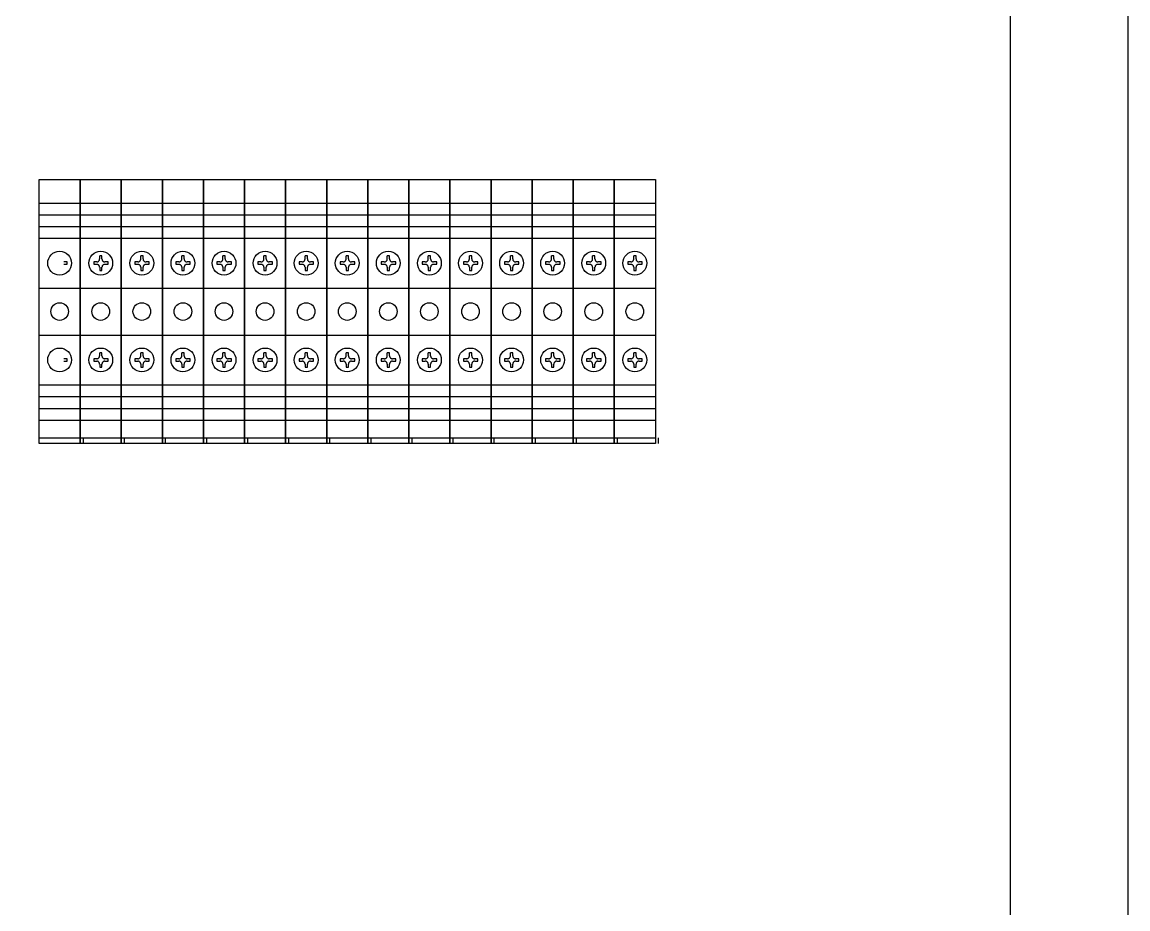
# Model space of a CAD drawing. Extents: x 309900 to 310800, y 288222 to 290422.
# Drawn here: x 310611.2 to 310799.6, y 288675.8 to 288826.9 of the extents above; entities that cross this region are included whole.
import ezdxf

# ---------------------------------------------------------------- set-up
doc = ezdxf.new("R2010")
doc.units = 0
doc.header["$MEASUREMENT"] = 0
doc.linetypes.add('ACAD_ISO02W100', pattern=[15, 12, -3])
doc.linetypes.add('DASHED', pattern=[0.75, 0.5, -0.25])
for name, color, linetype in [('Layer1', 7, 'Continuous'), ('布置图', 30, 'Continuous'), ('文字', 3, 'Continuous')]:
    doc.layers.add(name, color=color, linetype=linetype)

msp = doc.modelspace()

# ---------------------------------------------------------------- linework, layer by layer
at = {"color": 1}
for p, q in [((310614.05, 288796.11), (310621.05, 288796.11)), ((310649.06, 288796.11), (310656.06, 288796.11)), ((310684.06, 288796.11), (310691.07, 288796.11)), ((310614.05, 288794.11), (310621.05, 288794.11)), ((310649.06, 288794.11), (310656.06, 288794.11)), ((310684.06, 288794.11), (310691.07, 288794.11)), ((310614.05, 288792.11), (310621.05, 288792.11)), ((310649.06, 288792.11), (310656.06, 288792.11)), ((310684.06, 288792.11), (310691.07, 288792.11)), ((310614.05, 288790.11), (310621.05, 288790.11)), ((310649.06, 288790.11), (310656.06, 288790.11)), ((310684.06, 288790.11), (310691.07, 288790.11)), ((310614.05, 288781.61), (310621.05, 288781.61)), ((310649.06, 288781.61), (310656.06, 288781.61)), ((310684.06, 288781.61), (310691.07, 288781.61)), ((310614.05, 288773.61), (310621.05, 288773.61)), ((310649.06, 288773.61), (310656.06, 288773.61)), ((310684.06, 288773.61), (310691.07, 288773.61)), ((310614.05, 288765.11), (310621.05, 288765.11)), ((310649.06, 288765.11), (310656.06, 288765.11)), ((310684.06, 288765.11), (310691.07, 288765.11)), ((310614.05, 288763.11), (310621.05, 288763.11)), ((310649.06, 288763.11), (310656.06, 288763.11)), ((310684.06, 288763.11), (310691.07, 288763.11)), ((310614.05, 288761.11), (310621.05, 288761.11)), ((310649.06, 288761.11), (310656.06, 288761.11)), ((310684.06, 288761.11), (310691.07, 288761.11)), ((310614.05, 288759.11), (310621.05, 288759.11)), ((310649.06, 288759.11), (310656.06, 288759.11)), ((310684.06, 288759.11), (310691.07, 288759.11)), ((310614.05, 288756.11), (310621.05, 288756.11)), ((310649.06, 288756.11), (310656.06, 288756.11)), ((310649.56, 288756.11), (310649.56, 288755.11)), ((310684.06, 288756.11), (310691.07, 288756.11)), ((310684.56, 288756.11), (310684.56, 288755.11)), ((310719.57, 288756.11), (310719.57, 288755.11))]:
    msp.add_line(p, q, dxfattribs=at)
at = {"color": 7}
for p, q in [((310621.05, 288796.11), (310628.05, 288796.11)), ((310635.05, 288796.11), (310642.06, 288796.11)), ((310656.06, 288796.11), (310663.06, 288796.11)), ((310670.06, 288796.11), (310677.06, 288796.11)), ((310691.07, 288796.11), (310698.07, 288796.11)), ((310705.07, 288796.11), (310712.07, 288796.11)), ((310621.05, 288794.11), (310628.05, 288794.11)), ((310635.05, 288794.11), (310642.06, 288794.11)), ((310656.06, 288794.11), (310663.06, 288794.11)), ((310670.06, 288794.11), (310677.06, 288794.11)), ((310691.07, 288794.11), (310698.07, 288794.11)), ((310705.07, 288794.11), (310712.07, 288794.11)), ((310621.05, 288792.11), (310628.05, 288792.11)), ((310635.05, 288792.11), (310642.06, 288792.11)), ((310656.06, 288792.11), (310663.06, 288792.11)), ((310670.06, 288792.11), (310677.06, 288792.11)), ((310691.07, 288792.11), (310698.07, 288792.11)), ((310705.07, 288792.11), (310712.07, 288792.11)), ((310621.05, 288790.11), (310628.05, 288790.11)), ((310635.05, 288790.11), (310642.06, 288790.11)), ((310656.06, 288790.11), (310663.06, 288790.11)), ((310670.06, 288790.11), (310677.06, 288790.11)), ((310691.07, 288790.11), (310698.07, 288790.11)), ((310705.07, 288790.11), (310712.07, 288790.11)), ((310621.05, 288781.61), (310628.05, 288781.61)), ((310635.05, 288781.61), (310642.06, 288781.61)), ((310656.06, 288781.61), (310663.06, 288781.61)), ((310670.06, 288781.61), (310677.06, 288781.61)), ((310691.07, 288781.61), (310698.07, 288781.61)), ((310705.07, 288781.61), (310712.07, 288781.61)), ((310621.05, 288773.61), (310628.05, 288773.61)), ((310635.05, 288773.61), (310642.06, 288773.61)), ((310656.06, 288773.61), (310663.06, 288773.61)), ((310670.06, 288773.61), (310677.06, 288773.61)), ((310691.07, 288773.61), (310698.07, 288773.61)), ((310705.07, 288773.61), (310712.07, 288773.61)), ((310621.05, 288765.11), (310628.05, 288765.11)), ((310635.05, 288765.11), (310642.06, 288765.11)), ((310656.06, 288765.11), (310663.06, 288765.11)), ((310670.06, 288765.11), (310677.06, 288765.11)), ((310691.07, 288765.11), (310698.07, 288765.11)), ((310705.07, 288765.11), (310712.07, 288765.11)), ((310621.05, 288763.11), (310628.05, 288763.11)), ((310635.05, 288763.11), (310642.06, 288763.11)), ((310656.06, 288763.11), (310663.06, 288763.11)), ((310670.06, 288763.11), (310677.06, 288763.11)), ((310691.07, 288763.11), (310698.07, 288763.11)), ((310705.07, 288763.11), (310712.07, 288763.11)), ((310621.05, 288761.11), (310628.05, 288761.11)), ((310635.05, 288761.11), (310642.06, 288761.11)), ((310656.06, 288761.11), (310663.06, 288761.11)), ((310670.06, 288761.11), (310677.06, 288761.11)), ((310691.07, 288761.11), (310698.07, 288761.11)), ((310705.07, 288761.11), (310712.07, 288761.11)), ((310621.05, 288759.11), (310628.05, 288759.11)), ((310635.05, 288759.11), (310642.06, 288759.11)), ((310656.06, 288759.11), (310663.06, 288759.11)), ((310670.06, 288759.11), (310677.06, 288759.11)), ((310691.07, 288759.11), (310698.07, 288759.11)), ((310705.07, 288759.11), (310712.07, 288759.11)), ((310621.05, 288756.11), (310628.05, 288756.11)), ((310621.55, 288756.11), (310621.55, 288755.11)), ((310635.05, 288756.11), (310642.06, 288756.11)), ((310635.55, 288756.11), (310635.55, 288755.11)), ((310656.06, 288756.11), (310663.06, 288756.11)), ((310656.56, 288756.11), (310656.56, 288755.11)), ((310670.06, 288756.11), (310677.06, 288756.11)), ((310670.56, 288756.11), (310670.56, 288755.11)), ((310691.07, 288756.11), (310698.07, 288756.11)), ((310691.57, 288756.11), (310691.57, 288755.11)), ((310705.07, 288756.11), (310712.07, 288756.11)), ((310705.57, 288756.11), (310705.57, 288755.11))]:
    msp.add_line(p, q, dxfattribs=at)
at = {"color": 4}
for p, q in [((310628.05, 288796.11), (310635.05, 288796.11)), ((310663.06, 288796.11), (310670.06, 288796.11)), ((310698.07, 288796.11), (310705.07, 288796.11)), ((310628.05, 288794.11), (310635.05, 288794.11)), ((310663.06, 288794.11), (310670.06, 288794.11)), ((310698.07, 288794.11), (310705.07, 288794.11)), ((310628.05, 288792.11), (310635.05, 288792.11)), ((310663.06, 288792.11), (310670.06, 288792.11)), ((310698.07, 288792.11), (310705.07, 288792.11)), ((310628.05, 288790.11), (310635.05, 288790.11)), ((310663.06, 288790.11), (310670.06, 288790.11)), ((310698.07, 288790.11), (310705.07, 288790.11)), ((310628.05, 288781.61), (310635.05, 288781.61)), ((310663.06, 288781.61), (310670.06, 288781.61)), ((310698.07, 288781.61), (310705.07, 288781.61)), ((310628.05, 288773.61), (310635.05, 288773.61)), ((310663.06, 288773.61), (310670.06, 288773.61)), ((310698.07, 288773.61), (310705.07, 288773.61)), ((310628.05, 288765.11), (310635.05, 288765.11)), ((310663.06, 288765.11), (310670.06, 288765.11)), ((310698.07, 288765.11), (310705.07, 288765.11)), ((310628.05, 288763.11), (310635.05, 288763.11)), ((310663.06, 288763.11), (310670.06, 288763.11)), ((310698.07, 288763.11), (310705.07, 288763.11)), ((310628.05, 288761.11), (310635.05, 288761.11)), ((310663.06, 288761.11), (310670.06, 288761.11)), ((310698.07, 288761.11), (310705.07, 288761.11)), ((310628.05, 288759.11), (310635.05, 288759.11)), ((310663.06, 288759.11), (310670.06, 288759.11)), ((310698.07, 288759.11), (310705.07, 288759.11)), ((310628.05, 288756.11), (310635.05, 288756.11)), ((310628.55, 288756.11), (310628.55, 288755.11)), ((310663.06, 288756.11), (310670.06, 288756.11)), ((310663.56, 288756.11), (310663.56, 288755.11)), ((310698.07, 288756.11), (310705.07, 288756.11)), ((310698.57, 288756.11), (310698.57, 288755.11))]:
    msp.add_line(p, q, dxfattribs=at)
at = {"color": 3}
for p, q in [((310642.06, 288796.11), (310649.06, 288796.11)), ((310677.06, 288796.11), (310684.06, 288796.11)), ((310712.07, 288796.11), (310719.07, 288796.11)), ((310642.06, 288794.11), (310649.06, 288794.11)), ((310677.06, 288794.11), (310684.06, 288794.11)), ((310712.07, 288794.11), (310719.07, 288794.11)), ((310642.06, 288792.11), (310649.06, 288792.11)), ((310677.06, 288792.11), (310684.06, 288792.11)), ((310712.07, 288792.11), (310719.07, 288792.11)), ((310642.06, 288790.11), (310649.06, 288790.11)), ((310677.06, 288790.11), (310684.06, 288790.11)), ((310712.07, 288790.11), (310719.07, 288790.11)), ((310642.06, 288781.61), (310649.06, 288781.61)), ((310677.06, 288781.61), (310684.06, 288781.61)), ((310712.07, 288781.61), (310719.07, 288781.61)), ((310642.06, 288773.61), (310649.06, 288773.61)), ((310677.06, 288773.61), (310684.06, 288773.61)), ((310712.07, 288773.61), (310719.07, 288773.61)), ((310642.06, 288765.11), (310649.06, 288765.11)), ((310677.06, 288765.11), (310684.06, 288765.11)), ((310712.07, 288765.11), (310719.07, 288765.11)), ((310642.06, 288763.11), (310649.06, 288763.11)), ((310677.06, 288763.11), (310684.06, 288763.11)), ((310712.07, 288763.11), (310719.07, 288763.11)), ((310642.06, 288761.11), (310649.06, 288761.11)), ((310677.06, 288761.11), (310684.06, 288761.11)), ((310712.07, 288761.11), (310719.07, 288761.11)), ((310642.06, 288759.11), (310649.06, 288759.11)), ((310677.06, 288759.11), (310684.06, 288759.11)), ((310712.07, 288759.11), (310719.07, 288759.11)), ((310642.06, 288756.11), (310649.06, 288756.11)), ((310642.56, 288756.11), (310642.56, 288755.11)), ((310677.06, 288756.11), (310684.06, 288756.11)), ((310677.56, 288756.11), (310677.56, 288755.11)), ((310712.07, 288756.11), (310719.07, 288756.11)), ((310712.57, 288756.11), (310712.57, 288755.11))]:
    msp.add_line(p, q, dxfattribs=at)
at = {"color": 2}
msp.add_lwpolyline([(310779.6, 290422.36), (310799.6, 290422.36), (310799.6, 288222.36), (310779.6, 288222.36)], close=True, dxfattribs=at)
at = {"color": 1}
for points in [[(310614.05, 288800.11), (310621.05, 288800.11), (310621.05, 288755.11), (310614.05, 288755.11)], [(310649.06, 288800.11), (310656.06, 288800.11), (310656.06, 288755.11), (310649.06, 288755.11)], [(310684.06, 288800.11), (310691.07, 288800.11), (310691.07, 288755.11), (310684.06, 288755.11)]]:
    msp.add_lwpolyline(points, close=True, dxfattribs=at)
at = {"color": 7}
for points in [[(310621.05, 288800.11), (310628.05, 288800.11), (310628.05, 288755.11), (310621.05, 288755.11)], [(310635.05, 288800.11), (310642.06, 288800.11), (310642.06, 288755.11), (310635.05, 288755.11)], [(310656.06, 288800.11), (310663.06, 288800.11), (310663.06, 288755.11), (310656.06, 288755.11)], [(310670.06, 288800.11), (310677.06, 288800.11), (310677.06, 288755.11), (310670.06, 288755.11)], [(310691.07, 288800.11), (310698.07, 288800.11), (310698.07, 288755.11), (310691.07, 288755.11)], [(310705.07, 288800.11), (310712.07, 288800.11), (310712.07, 288755.11), (310705.07, 288755.11)]]:
    msp.add_lwpolyline(points, close=True, dxfattribs=at)
at = {"color": 4}
for points in [[(310628.05, 288800.11), (310635.05, 288800.11), (310635.05, 288755.11), (310628.05, 288755.11)], [(310663.06, 288800.11), (310670.06, 288800.11), (310670.06, 288755.11), (310663.06, 288755.11)], [(310698.07, 288800.11), (310705.07, 288800.11), (310705.07, 288755.11), (310698.07, 288755.11)]]:
    msp.add_lwpolyline(points, close=True, dxfattribs=at)
at = {"color": 3}
for points in [[(310642.06, 288800.11), (310649.06, 288800.11), (310649.06, 288755.11), (310642.06, 288755.11)], [(310677.06, 288800.11), (310684.06, 288800.11), (310684.06, 288755.11), (310677.06, 288755.11)], [(310712.07, 288800.11), (310719.07, 288800.11), (310719.07, 288755.11), (310712.07, 288755.11)]]:
    msp.add_lwpolyline(points, close=True, dxfattribs=at)
at = {"color": 1}
for centre in [(310617.55, 288777.61), (310652.56, 288777.61), (310687.57, 288777.61)]:
    msp.add_circle(centre, 1.5, dxfattribs=at)
at = {"color": 7}
for centre in [(310624.55, 288777.61), (310638.56, 288777.61), (310659.56, 288777.61), (310673.56, 288777.61), (310694.57, 288777.61), (310708.57, 288777.61)]:
    msp.add_circle(centre, 1.5, dxfattribs=at)
at = {"color": 4}
for centre in [(310631.55, 288777.61), (310666.56, 288777.61), (310701.57, 288777.61)]:
    msp.add_circle(centre, 1.5, dxfattribs=at)
at = {"color": 3}
for centre in [(310645.56, 288777.61), (310680.56, 288777.61), (310715.57, 288777.61)]:
    msp.add_circle(centre, 1.5, dxfattribs=at)
at = {"layer": 'Layer1', "color": 1, "lineweight": -3, "ltscale": 50}
for centre in [(310617.55, 288785.86), (310652.56, 288785.86), (310687.57, 288785.86), (310617.55, 288769.36), (310652.56, 288769.36), (310687.57, 288769.36)]:
    msp.add_circle(centre, 2.03, dxfattribs=at)
at = {"layer": 'Layer1', "color": 7, "lineweight": -3, "ltscale": 50}
for centre in [(310624.55, 288785.86), (310638.56, 288785.86), (310659.56, 288785.86), (310673.56, 288785.86), (310694.57, 288785.86), (310708.57, 288785.86), (310624.55, 288769.36), (310638.56, 288769.36), (310659.56, 288769.36), (310673.56, 288769.36), (310694.57, 288769.36), (310708.57, 288769.36)]:
    msp.add_circle(centre, 2.03, dxfattribs=at)
at = {"layer": 'Layer1', "color": 4, "lineweight": -3, "ltscale": 50}
for centre in [(310631.55, 288785.86), (310666.56, 288785.86), (310701.57, 288785.86), (310631.55, 288769.36), (310666.56, 288769.36), (310701.57, 288769.36)]:
    msp.add_circle(centre, 2.03, dxfattribs=at)
at = {"layer": 'Layer1', "color": 3, "lineweight": -3, "ltscale": 50}
for centre in [(310645.56, 288785.86), (310680.56, 288785.86), (310715.57, 288785.86), (310645.56, 288769.36), (310680.56, 288769.36), (310715.57, 288769.36)]:
    msp.add_circle(centre, 2.03, dxfattribs=at)
at = {"layer": '布置图', "linetype": 'DASHED'}
msp.add_lwpolyline([(309899.6, 290422.36), (310799.6, 290422.36), (310799.6, 288222.36), (309899.6, 288222.36)], close=True, dxfattribs=at)
at = {"layer": '文字', "color": 1, "linetype": 'ACAD_ISO02W100'}
for p, q in [((310618.82, 288786.06), (310618.27, 288786.06)), ((310618.82, 288785.66), (310618.82, 288786.06)), ((310651.86, 288786.06), (310651.35, 288786.06)), ((310651.35, 288786.06), (310651.35, 288785.66)), ((310652.76, 288787.08), (310652.37, 288787.08)), ((310652.37, 288786.57), (310652.37, 288787.08)), ((310652.76, 288786.57), (310652.76, 288787.08)), ((310653.83, 288786.06), (310653.27, 288786.06)), ((310653.83, 288785.66), (310653.83, 288786.06)), ((310686.87, 288786.06), (310686.36, 288786.06)), ((310686.36, 288786.06), (310686.36, 288785.66)), ((310687.77, 288787.08), (310687.38, 288787.08)), ((310687.38, 288786.57), (310687.38, 288787.08)), ((310687.77, 288786.57), (310687.77, 288787.08)), ((310688.83, 288786.06), (310688.28, 288786.06)), ((310688.83, 288785.66), (310688.83, 288786.06)), ((310618.27, 288785.66), (310618.82, 288785.66)), ((310651.35, 288785.66), (310651.86, 288785.66)), ((310652.37, 288785.15), (310652.37, 288784.61)), ((310652.37, 288784.61), (310652.76, 288784.61)), ((310652.76, 288784.61), (310652.76, 288785.15)), ((310653.27, 288785.66), (310653.83, 288785.66)), ((310686.36, 288785.66), (310686.87, 288785.66)), ((310687.38, 288785.15), (310687.38, 288784.61)), ((310687.38, 288784.61), (310687.77, 288784.61)), ((310687.77, 288784.61), (310687.77, 288785.15)), ((310688.28, 288785.66), (310688.83, 288785.66)), ((310618.82, 288769.56), (310618.27, 288769.56)), ((310618.27, 288769.16), (310618.82, 288769.16)), ((310618.82, 288769.16), (310618.82, 288769.56)), ((310651.86, 288769.56), (310651.35, 288769.56)), ((310651.35, 288769.56), (310651.35, 288769.16)), ((310651.35, 288769.16), (310651.86, 288769.16)), ((310652.76, 288770.58), (310652.37, 288770.58)), ((310652.37, 288770.07), (310652.37, 288770.58)), ((310652.76, 288770.07), (310652.76, 288770.58)), ((310653.83, 288769.56), (310653.27, 288769.56)), ((310653.27, 288769.16), (310653.83, 288769.16)), ((310653.83, 288769.16), (310653.83, 288769.56)), ((310686.87, 288769.56), (310686.36, 288769.56)), ((310686.36, 288769.56), (310686.36, 288769.16)), ((310686.36, 288769.16), (310686.87, 288769.16)), ((310687.77, 288770.58), (310687.38, 288770.58)), ((310687.38, 288770.07), (310687.38, 288770.58)), ((310687.77, 288770.07), (310687.77, 288770.58)), ((310688.83, 288769.56), (310688.28, 288769.56)), ((310688.28, 288769.16), (310688.83, 288769.16)), ((310688.83, 288769.16), (310688.83, 288769.56)), ((310652.37, 288768.65), (310652.37, 288768.11)), ((310652.37, 288768.11), (310652.76, 288768.11)), ((310652.76, 288768.11), (310652.76, 288768.65)), ((310687.38, 288768.65), (310687.38, 288768.11)), ((310687.38, 288768.11), (310687.77, 288768.11)), ((310687.77, 288768.11), (310687.77, 288768.65))]:
    msp.add_line(p, q, dxfattribs=at)
at = {"layer": '文字', "color": 7, "linetype": 'ACAD_ISO02W100'}
for p, q in [((310623.86, 288786.06), (310623.35, 288786.06)), ((310623.35, 288786.06), (310623.35, 288785.66)), ((310624.76, 288787.08), (310624.37, 288787.08)), ((310624.37, 288786.57), (310624.37, 288787.08)), ((310624.76, 288786.57), (310624.76, 288787.08)), ((310625.82, 288786.06), (310625.27, 288786.06)), ((310625.82, 288785.66), (310625.82, 288786.06)), ((310637.86, 288786.06), (310637.35, 288786.06)), ((310637.35, 288786.06), (310637.35, 288785.66)), ((310638.76, 288787.08), (310638.37, 288787.08)), ((310638.37, 288786.57), (310638.37, 288787.08)), ((310638.76, 288786.57), (310638.76, 288787.08)), ((310639.82, 288786.06), (310639.27, 288786.06)), ((310639.82, 288785.66), (310639.82, 288786.06)), ((310658.86, 288786.06), (310658.35, 288786.06)), ((310658.35, 288786.06), (310658.35, 288785.66)), ((310659.77, 288787.08), (310659.37, 288787.08)), ((310659.37, 288786.57), (310659.37, 288787.08)), ((310659.77, 288786.57), (310659.77, 288787.08)), ((310660.83, 288786.06), (310660.28, 288786.06)), ((310660.83, 288785.66), (310660.83, 288786.06)), ((310672.87, 288786.06), (310672.36, 288786.06)), ((310672.36, 288786.06), (310672.36, 288785.66)), ((310673.77, 288787.08), (310673.38, 288787.08)), ((310673.38, 288786.57), (310673.38, 288787.08)), ((310673.77, 288786.57), (310673.77, 288787.08)), ((310674.83, 288786.06), (310674.28, 288786.06)), ((310674.83, 288785.66), (310674.83, 288786.06)), ((310693.87, 288786.06), (310693.36, 288786.06)), ((310693.36, 288786.06), (310693.36, 288785.66)), ((310694.77, 288787.08), (310694.38, 288787.08)), ((310694.38, 288786.57), (310694.38, 288787.08)), ((310694.77, 288786.57), (310694.77, 288787.08)), ((310695.83, 288786.06), (310695.28, 288786.06)), ((310695.83, 288785.66), (310695.83, 288786.06)), ((310707.87, 288786.06), (310707.36, 288786.06)), ((310707.36, 288786.06), (310707.36, 288785.66)), ((310708.78, 288787.08), (310708.38, 288787.08)), ((310708.38, 288786.57), (310708.38, 288787.08)), ((310708.78, 288786.57), (310708.78, 288787.08)), ((310709.84, 288786.06), (310709.29, 288786.06)), ((310709.84, 288785.66), (310709.84, 288786.06)), ((310623.35, 288785.66), (310623.86, 288785.66)), ((310624.37, 288785.15), (310624.37, 288784.61)), ((310624.37, 288784.61), (310624.76, 288784.61)), ((310624.76, 288784.61), (310624.76, 288785.15)), ((310625.27, 288785.66), (310625.82, 288785.66)), ((310637.35, 288785.66), (310637.86, 288785.66)), ((310638.37, 288785.15), (310638.37, 288784.61)), ((310638.37, 288784.61), (310638.76, 288784.61)), ((310638.76, 288784.61), (310638.76, 288785.15)), ((310639.27, 288785.66), (310639.82, 288785.66)), ((310658.35, 288785.66), (310658.86, 288785.66)), ((310659.37, 288785.15), (310659.37, 288784.61)), ((310659.37, 288784.61), (310659.77, 288784.61)), ((310659.77, 288784.61), (310659.77, 288785.15)), ((310660.28, 288785.66), (310660.83, 288785.66)), ((310672.36, 288785.66), (310672.87, 288785.66)), ((310673.38, 288785.15), (310673.38, 288784.61)), ((310673.38, 288784.61), (310673.77, 288784.61)), ((310673.77, 288784.61), (310673.77, 288785.15)), ((310674.28, 288785.66), (310674.83, 288785.66)), ((310693.36, 288785.66), (310693.87, 288785.66)), ((310694.38, 288785.15), (310694.38, 288784.61)), ((310694.38, 288784.61), (310694.77, 288784.61)), ((310694.77, 288784.61), (310694.77, 288785.15)), ((310695.28, 288785.66), (310695.83, 288785.66)), ((310707.36, 288785.66), (310707.87, 288785.66)), ((310708.38, 288785.15), (310708.38, 288784.61)), ((310708.38, 288784.61), (310708.78, 288784.61)), ((310708.78, 288784.61), (310708.78, 288785.15)), ((310709.29, 288785.66), (310709.84, 288785.66)), ((310623.86, 288769.56), (310623.35, 288769.56)), ((310623.35, 288769.56), (310623.35, 288769.16)), ((310623.35, 288769.16), (310623.86, 288769.16)), ((310624.76, 288770.58), (310624.37, 288770.58)), ((310624.37, 288770.07), (310624.37, 288770.58)), ((310624.76, 288770.07), (310624.76, 288770.58)), ((310625.82, 288769.56), (310625.27, 288769.56)), ((310625.27, 288769.16), (310625.82, 288769.16)), ((310625.82, 288769.16), (310625.82, 288769.56)), ((310637.86, 288769.56), (310637.35, 288769.56)), ((310637.35, 288769.56), (310637.35, 288769.16)), ((310637.35, 288769.16), (310637.86, 288769.16)), ((310638.76, 288770.58), (310638.37, 288770.58)), ((310638.37, 288770.07), (310638.37, 288770.58)), ((310638.76, 288770.07), (310638.76, 288770.58)), ((310639.82, 288769.56), (310639.27, 288769.56)), ((310639.27, 288769.16), (310639.82, 288769.16)), ((310639.82, 288769.16), (310639.82, 288769.56)), ((310658.86, 288769.56), (310658.35, 288769.56)), ((310658.35, 288769.56), (310658.35, 288769.16)), ((310658.35, 288769.16), (310658.86, 288769.16)), ((310659.77, 288770.58), (310659.37, 288770.58)), ((310659.37, 288770.07), (310659.37, 288770.58)), ((310659.77, 288770.07), (310659.77, 288770.58)), ((310660.83, 288769.56), (310660.28, 288769.56)), ((310660.28, 288769.16), (310660.83, 288769.16)), ((310660.83, 288769.16), (310660.83, 288769.56)), ((310672.87, 288769.56), (310672.36, 288769.56)), ((310672.36, 288769.56), (310672.36, 288769.16)), ((310672.36, 288769.16), (310672.87, 288769.16)), ((310673.77, 288770.58), (310673.38, 288770.58)), ((310673.38, 288770.07), (310673.38, 288770.58)), ((310673.77, 288770.07), (310673.77, 288770.58)), ((310674.83, 288769.56), (310674.28, 288769.56)), ((310674.28, 288769.16), (310674.83, 288769.16)), ((310674.83, 288769.16), (310674.83, 288769.56)), ((310693.87, 288769.56), (310693.36, 288769.56)), ((310693.36, 288769.56), (310693.36, 288769.16)), ((310693.36, 288769.16), (310693.87, 288769.16)), ((310694.77, 288770.58), (310694.38, 288770.58)), ((310694.38, 288770.07), (310694.38, 288770.58)), ((310694.77, 288770.07), (310694.77, 288770.58)), ((310695.83, 288769.56), (310695.28, 288769.56)), ((310695.28, 288769.16), (310695.83, 288769.16)), ((310695.83, 288769.16), (310695.83, 288769.56)), ((310707.87, 288769.56), (310707.36, 288769.56)), ((310707.36, 288769.56), (310707.36, 288769.16)), ((310707.36, 288769.16), (310707.87, 288769.16)), ((310708.78, 288770.58), (310708.38, 288770.58)), ((310708.38, 288770.07), (310708.38, 288770.58)), ((310708.78, 288770.07), (310708.78, 288770.58)), ((310709.84, 288769.56), (310709.29, 288769.56)), ((310709.29, 288769.16), (310709.84, 288769.16)), ((310709.84, 288769.16), (310709.84, 288769.56)), ((310624.37, 288768.65), (310624.37, 288768.11)), ((310624.37, 288768.11), (310624.76, 288768.11)), ((310624.76, 288768.11), (310624.76, 288768.65)), ((310638.37, 288768.65), (310638.37, 288768.11)), ((310638.37, 288768.11), (310638.76, 288768.11)), ((310638.76, 288768.11), (310638.76, 288768.65)), ((310659.37, 288768.65), (310659.37, 288768.11)), ((310659.37, 288768.11), (310659.77, 288768.11)), ((310659.77, 288768.11), (310659.77, 288768.65)), ((310673.38, 288768.65), (310673.38, 288768.11)), ((310673.38, 288768.11), (310673.77, 288768.11)), ((310673.77, 288768.11), (310673.77, 288768.65)), ((310694.38, 288768.65), (310694.38, 288768.11)), ((310694.38, 288768.11), (310694.77, 288768.11)), ((310694.77, 288768.11), (310694.77, 288768.65)), ((310708.38, 288768.65), (310708.38, 288768.11)), ((310708.38, 288768.11), (310708.78, 288768.11)), ((310708.78, 288768.11), (310708.78, 288768.65))]:
    msp.add_line(p, q, dxfattribs=at)
at = {"layer": '文字', "color": 4, "linetype": 'ACAD_ISO02W100'}
for p, q in [((310630.86, 288786.06), (310630.35, 288786.06)), ((310630.35, 288786.06), (310630.35, 288785.66)), ((310631.76, 288787.08), (310631.37, 288787.08)), ((310631.37, 288786.57), (310631.37, 288787.08)), ((310631.76, 288786.57), (310631.76, 288787.08)), ((310632.82, 288786.06), (310632.27, 288786.06)), ((310632.82, 288785.66), (310632.82, 288786.06)), ((310665.86, 288786.06), (310665.36, 288786.06)), ((310665.36, 288786.06), (310665.36, 288785.66)), ((310666.77, 288787.08), (310666.37, 288787.08)), ((310666.37, 288786.57), (310666.37, 288787.08)), ((310666.77, 288786.57), (310666.77, 288787.08)), ((310667.83, 288786.06), (310667.28, 288786.06)), ((310667.83, 288785.66), (310667.83, 288786.06)), ((310700.87, 288786.06), (310700.36, 288786.06)), ((310700.36, 288786.06), (310700.36, 288785.66)), ((310701.78, 288787.08), (310701.38, 288787.08)), ((310701.38, 288786.57), (310701.38, 288787.08)), ((310701.78, 288786.57), (310701.78, 288787.08)), ((310702.84, 288786.06), (310702.28, 288786.06)), ((310702.84, 288785.66), (310702.84, 288786.06)), ((310630.35, 288785.66), (310630.86, 288785.66)), ((310631.37, 288785.15), (310631.37, 288784.61)), ((310631.37, 288784.61), (310631.76, 288784.61)), ((310631.76, 288784.61), (310631.76, 288785.15)), ((310632.27, 288785.66), (310632.82, 288785.66)), ((310665.36, 288785.66), (310665.86, 288785.66)), ((310666.37, 288785.15), (310666.37, 288784.61)), ((310666.37, 288784.61), (310666.77, 288784.61)), ((310666.77, 288784.61), (310666.77, 288785.15)), ((310667.28, 288785.66), (310667.83, 288785.66)), ((310700.36, 288785.66), (310700.87, 288785.66)), ((310701.38, 288785.15), (310701.38, 288784.61)), ((310701.38, 288784.61), (310701.78, 288784.61)), ((310701.78, 288784.61), (310701.78, 288785.15)), ((310702.28, 288785.66), (310702.84, 288785.66)), ((310630.86, 288769.56), (310630.35, 288769.56)), ((310630.35, 288769.56), (310630.35, 288769.16)), ((310630.35, 288769.16), (310630.86, 288769.16)), ((310631.76, 288770.58), (310631.37, 288770.58)), ((310631.37, 288770.07), (310631.37, 288770.58)), ((310631.76, 288770.07), (310631.76, 288770.58)), ((310632.82, 288769.56), (310632.27, 288769.56)), ((310632.27, 288769.16), (310632.82, 288769.16)), ((310632.82, 288769.16), (310632.82, 288769.56)), ((310665.86, 288769.56), (310665.36, 288769.56)), ((310665.36, 288769.56), (310665.36, 288769.16)), ((310665.36, 288769.16), (310665.86, 288769.16)), ((310666.77, 288770.58), (310666.37, 288770.58)), ((310666.37, 288770.07), (310666.37, 288770.58)), ((310666.77, 288770.07), (310666.77, 288770.58)), ((310667.83, 288769.56), (310667.28, 288769.56)), ((310667.28, 288769.16), (310667.83, 288769.16)), ((310667.83, 288769.16), (310667.83, 288769.56)), ((310700.87, 288769.56), (310700.36, 288769.56)), ((310700.36, 288769.56), (310700.36, 288769.16)), ((310700.36, 288769.16), (310700.87, 288769.16)), ((310701.78, 288770.58), (310701.38, 288770.58)), ((310701.38, 288770.07), (310701.38, 288770.58)), ((310701.78, 288770.07), (310701.78, 288770.58)), ((310702.84, 288769.56), (310702.28, 288769.56)), ((310702.28, 288769.16), (310702.84, 288769.16)), ((310702.84, 288769.16), (310702.84, 288769.56)), ((310631.37, 288768.65), (310631.37, 288768.11)), ((310631.37, 288768.11), (310631.76, 288768.11)), ((310631.76, 288768.11), (310631.76, 288768.65)), ((310666.37, 288768.65), (310666.37, 288768.11)), ((310666.37, 288768.11), (310666.77, 288768.11)), ((310666.77, 288768.11), (310666.77, 288768.65)), ((310701.38, 288768.65), (310701.38, 288768.11)), ((310701.38, 288768.11), (310701.78, 288768.11)), ((310701.78, 288768.11), (310701.78, 288768.65))]:
    msp.add_line(p, q, dxfattribs=at)
at = {"layer": '文字', "color": 3, "linetype": 'ACAD_ISO02W100'}
for p, q in [((310644.86, 288786.06), (310644.35, 288786.06)), ((310644.35, 288786.06), (310644.35, 288785.66)), ((310645.76, 288787.08), (310645.37, 288787.08)), ((310645.37, 288786.57), (310645.37, 288787.08)), ((310645.76, 288786.57), (310645.76, 288787.08)), ((310646.82, 288786.06), (310646.27, 288786.06)), ((310646.82, 288785.66), (310646.82, 288786.06)), ((310679.87, 288786.06), (310679.36, 288786.06)), ((310679.36, 288786.06), (310679.36, 288785.66)), ((310680.77, 288787.08), (310680.38, 288787.08)), ((310680.38, 288786.57), (310680.38, 288787.08)), ((310680.77, 288786.57), (310680.77, 288787.08)), ((310681.83, 288786.06), (310681.28, 288786.06)), ((310681.83, 288785.66), (310681.83, 288786.06)), ((310714.88, 288786.06), (310714.37, 288786.06)), ((310714.37, 288786.06), (310714.37, 288785.66)), ((310715.78, 288787.08), (310715.38, 288787.08)), ((310715.38, 288786.57), (310715.38, 288787.08)), ((310715.78, 288786.57), (310715.78, 288787.08)), ((310716.84, 288786.06), (310716.29, 288786.06)), ((310716.84, 288785.66), (310716.84, 288786.06)), ((310644.35, 288785.66), (310644.86, 288785.66)), ((310645.37, 288785.15), (310645.37, 288784.61)), ((310645.37, 288784.61), (310645.76, 288784.61)), ((310645.76, 288784.61), (310645.76, 288785.15)), ((310646.27, 288785.66), (310646.82, 288785.66)), ((310679.36, 288785.66), (310679.87, 288785.66)), ((310680.38, 288785.15), (310680.38, 288784.61)), ((310680.38, 288784.61), (310680.77, 288784.61)), ((310680.77, 288784.61), (310680.77, 288785.15)), ((310681.28, 288785.66), (310681.83, 288785.66)), ((310714.37, 288785.66), (310714.88, 288785.66)), ((310715.38, 288785.15), (310715.38, 288784.61)), ((310715.38, 288784.61), (310715.78, 288784.61)), ((310715.78, 288784.61), (310715.78, 288785.15)), ((310716.29, 288785.66), (310716.84, 288785.66)), ((310644.86, 288769.56), (310644.35, 288769.56)), ((310644.35, 288769.56), (310644.35, 288769.16)), ((310644.35, 288769.16), (310644.86, 288769.16)), ((310645.76, 288770.58), (310645.37, 288770.58)), ((310645.37, 288770.07), (310645.37, 288770.58)), ((310645.76, 288770.07), (310645.76, 288770.58)), ((310646.82, 288769.56), (310646.27, 288769.56)), ((310646.27, 288769.16), (310646.82, 288769.16)), ((310646.82, 288769.16), (310646.82, 288769.56)), ((310679.87, 288769.56), (310679.36, 288769.56)), ((310679.36, 288769.56), (310679.36, 288769.16)), ((310679.36, 288769.16), (310679.87, 288769.16)), ((310680.77, 288770.58), (310680.38, 288770.58)), ((310680.38, 288770.07), (310680.38, 288770.58)), ((310680.77, 288770.07), (310680.77, 288770.58)), ((310681.83, 288769.56), (310681.28, 288769.56)), ((310681.28, 288769.16), (310681.83, 288769.16)), ((310681.83, 288769.16), (310681.83, 288769.56)), ((310714.88, 288769.56), (310714.37, 288769.56)), ((310714.37, 288769.56), (310714.37, 288769.16)), ((310714.37, 288769.16), (310714.88, 288769.16)), ((310715.78, 288770.58), (310715.38, 288770.58)), ((310715.38, 288770.07), (310715.38, 288770.58)), ((310715.78, 288770.07), (310715.78, 288770.58)), ((310716.84, 288769.56), (310716.29, 288769.56)), ((310716.29, 288769.16), (310716.84, 288769.16)), ((310716.84, 288769.16), (310716.84, 288769.56)), ((310645.37, 288768.65), (310645.37, 288768.11)), ((310645.37, 288768.11), (310645.76, 288768.11)), ((310645.76, 288768.11), (310645.76, 288768.65)), ((310680.38, 288768.65), (310680.38, 288768.11)), ((310680.38, 288768.11), (310680.77, 288768.11)), ((310680.77, 288768.11), (310680.77, 288768.65)), ((310715.38, 288768.65), (310715.38, 288768.11)), ((310715.38, 288768.11), (310715.78, 288768.11)), ((310715.78, 288768.11), (310715.78, 288768.65))]:
    msp.add_line(p, q, dxfattribs=at)
at = {"layer": '文字', "color": 7, "linetype": 'ACAD_ISO02W100'}
for centre, start, end in [((310623.86, 288786.57), 270, 0), ((310625.27, 288786.57), 180, 270), ((310637.86, 288786.57), 270, 0), ((310639.27, 288786.57), 180, 270), ((310658.86, 288786.57), 270, 0), ((310660.28, 288786.57), 180, 270), ((310672.87, 288786.57), 270, 0), ((310674.28, 288786.57), 180, 270), ((310693.87, 288786.57), 270, 0), ((310695.28, 288786.57), 180, 270), ((310707.87, 288786.57), 270, 0), ((310709.29, 288786.57), 180, 270), ((310623.86, 288785.15), 0, 90), ((310625.27, 288785.15), 90, 180), ((310637.86, 288785.15), 0, 90), ((310639.27, 288785.15), 90, 180), ((310658.86, 288785.15), 0, 90), ((310660.28, 288785.15), 90, 180), ((310672.87, 288785.15), 0, 90), ((310674.28, 288785.15), 90, 180), ((310693.87, 288785.15), 0, 90), ((310695.28, 288785.15), 90, 180), ((310707.87, 288785.15), 0, 90), ((310709.29, 288785.15), 90, 180), ((310623.86, 288770.07), 270, 0), ((310623.86, 288768.65), 0, 90), ((310625.27, 288770.07), 180, 270), ((310625.27, 288768.65), 90, 180), ((310637.86, 288770.07), 270, 0), ((310637.86, 288768.65), 0, 90), ((310639.27, 288770.07), 180, 270), ((310639.27, 288768.65), 90, 180), ((310658.86, 288770.07), 270, 0), ((310658.86, 288768.65), 0, 90), ((310660.28, 288770.07), 180, 270), ((310660.28, 288768.65), 90, 180), ((310672.87, 288770.07), 270, 0), ((310672.87, 288768.65), 0, 90), ((310674.28, 288770.07), 180, 270), ((310674.28, 288768.65), 90, 180), ((310693.87, 288770.07), 270, 0), ((310693.87, 288768.65), 0, 90), ((310695.28, 288770.07), 180, 270), ((310695.28, 288768.65), 90, 180), ((310707.87, 288770.07), 270, 0), ((310707.87, 288768.65), 0, 90), ((310709.29, 288770.07), 180, 270), ((310709.29, 288768.65), 90, 180)]:
    msp.add_arc(centre, 0.509, start, end, dxfattribs=at)
at = {"layer": '文字', "color": 4, "linetype": 'ACAD_ISO02W100'}
for centre, start, end in [((310630.86, 288786.57), 270, 0), ((310632.27, 288786.57), 180, 270), ((310665.86, 288786.57), 270, 0), ((310667.28, 288786.57), 180, 270), ((310700.87, 288786.57), 270, 0), ((310702.28, 288786.57), 180, 270), ((310630.86, 288785.15), 0, 90), ((310632.27, 288785.15), 90, 180), ((310665.86, 288785.15), 0, 90), ((310667.28, 288785.15), 90, 180), ((310700.87, 288785.15), 0, 90), ((310702.28, 288785.15), 90, 180), ((310630.86, 288770.07), 270, 0), ((310630.86, 288768.65), 0, 90), ((310632.27, 288770.07), 180, 270), ((310632.27, 288768.65), 90, 180), ((310665.86, 288770.07), 270, 0), ((310665.86, 288768.65), 0, 90), ((310667.28, 288770.07), 180, 270), ((310667.28, 288768.65), 90, 180), ((310700.87, 288770.07), 270, 0), ((310700.87, 288768.65), 0, 90), ((310702.28, 288770.07), 180, 270), ((310702.28, 288768.65), 90, 180)]:
    msp.add_arc(centre, 0.509, start, end, dxfattribs=at)
at = {"layer": '文字', "color": 3, "linetype": 'ACAD_ISO02W100'}
for centre, start, end in [((310644.86, 288786.57), 270, 0), ((310646.27, 288786.57), 180, 270), ((310679.87, 288786.57), 270, 0), ((310681.28, 288786.57), 180, 270), ((310714.88, 288786.57), 270, 0), ((310716.29, 288786.57), 180, 270), ((310644.86, 288785.15), 0, 90), ((310646.27, 288785.15), 90, 180), ((310679.87, 288785.15), 0, 90), ((310681.28, 288785.15), 90, 180), ((310714.88, 288785.15), 0, 90), ((310716.29, 288785.15), 90, 180), ((310644.86, 288770.07), 270, 0), ((310644.86, 288768.65), 0, 90), ((310646.27, 288770.07), 180, 270), ((310646.27, 288768.65), 90, 180), ((310679.87, 288770.07), 270, 0), ((310679.87, 288768.65), 0, 90), ((310681.28, 288770.07), 180, 270), ((310681.28, 288768.65), 90, 180), ((310714.88, 288770.07), 270, 0), ((310714.88, 288768.65), 0, 90), ((310716.29, 288770.07), 180, 270), ((310716.29, 288768.65), 90, 180)]:
    msp.add_arc(centre, 0.509, start, end, dxfattribs=at)
at = {"layer": '文字', "color": 1, "linetype": 'ACAD_ISO02W100'}
for centre, start, end in [((310651.86, 288786.57), 270, 0), ((310653.27, 288786.57), 180, 270), ((310686.87, 288786.57), 270, 0), ((310688.28, 288786.57), 180, 270), ((310651.86, 288785.15), 0, 90), ((310653.27, 288785.15), 90, 180), ((310686.87, 288785.15), 0, 90), ((310688.28, 288785.15), 90, 180), ((310651.86, 288770.07), 270, 0), ((310651.86, 288768.65), 0, 90), ((310653.27, 288770.07), 180, 270), ((310653.27, 288768.65), 90, 180), ((310686.87, 288770.07), 270, 0), ((310686.87, 288768.65), 0, 90), ((310688.28, 288770.07), 180, 270), ((310688.28, 288768.65), 90, 180)]:
    msp.add_arc(centre, 0.509, start, end, dxfattribs=at)

doc.saveas('drawing.dxf')
